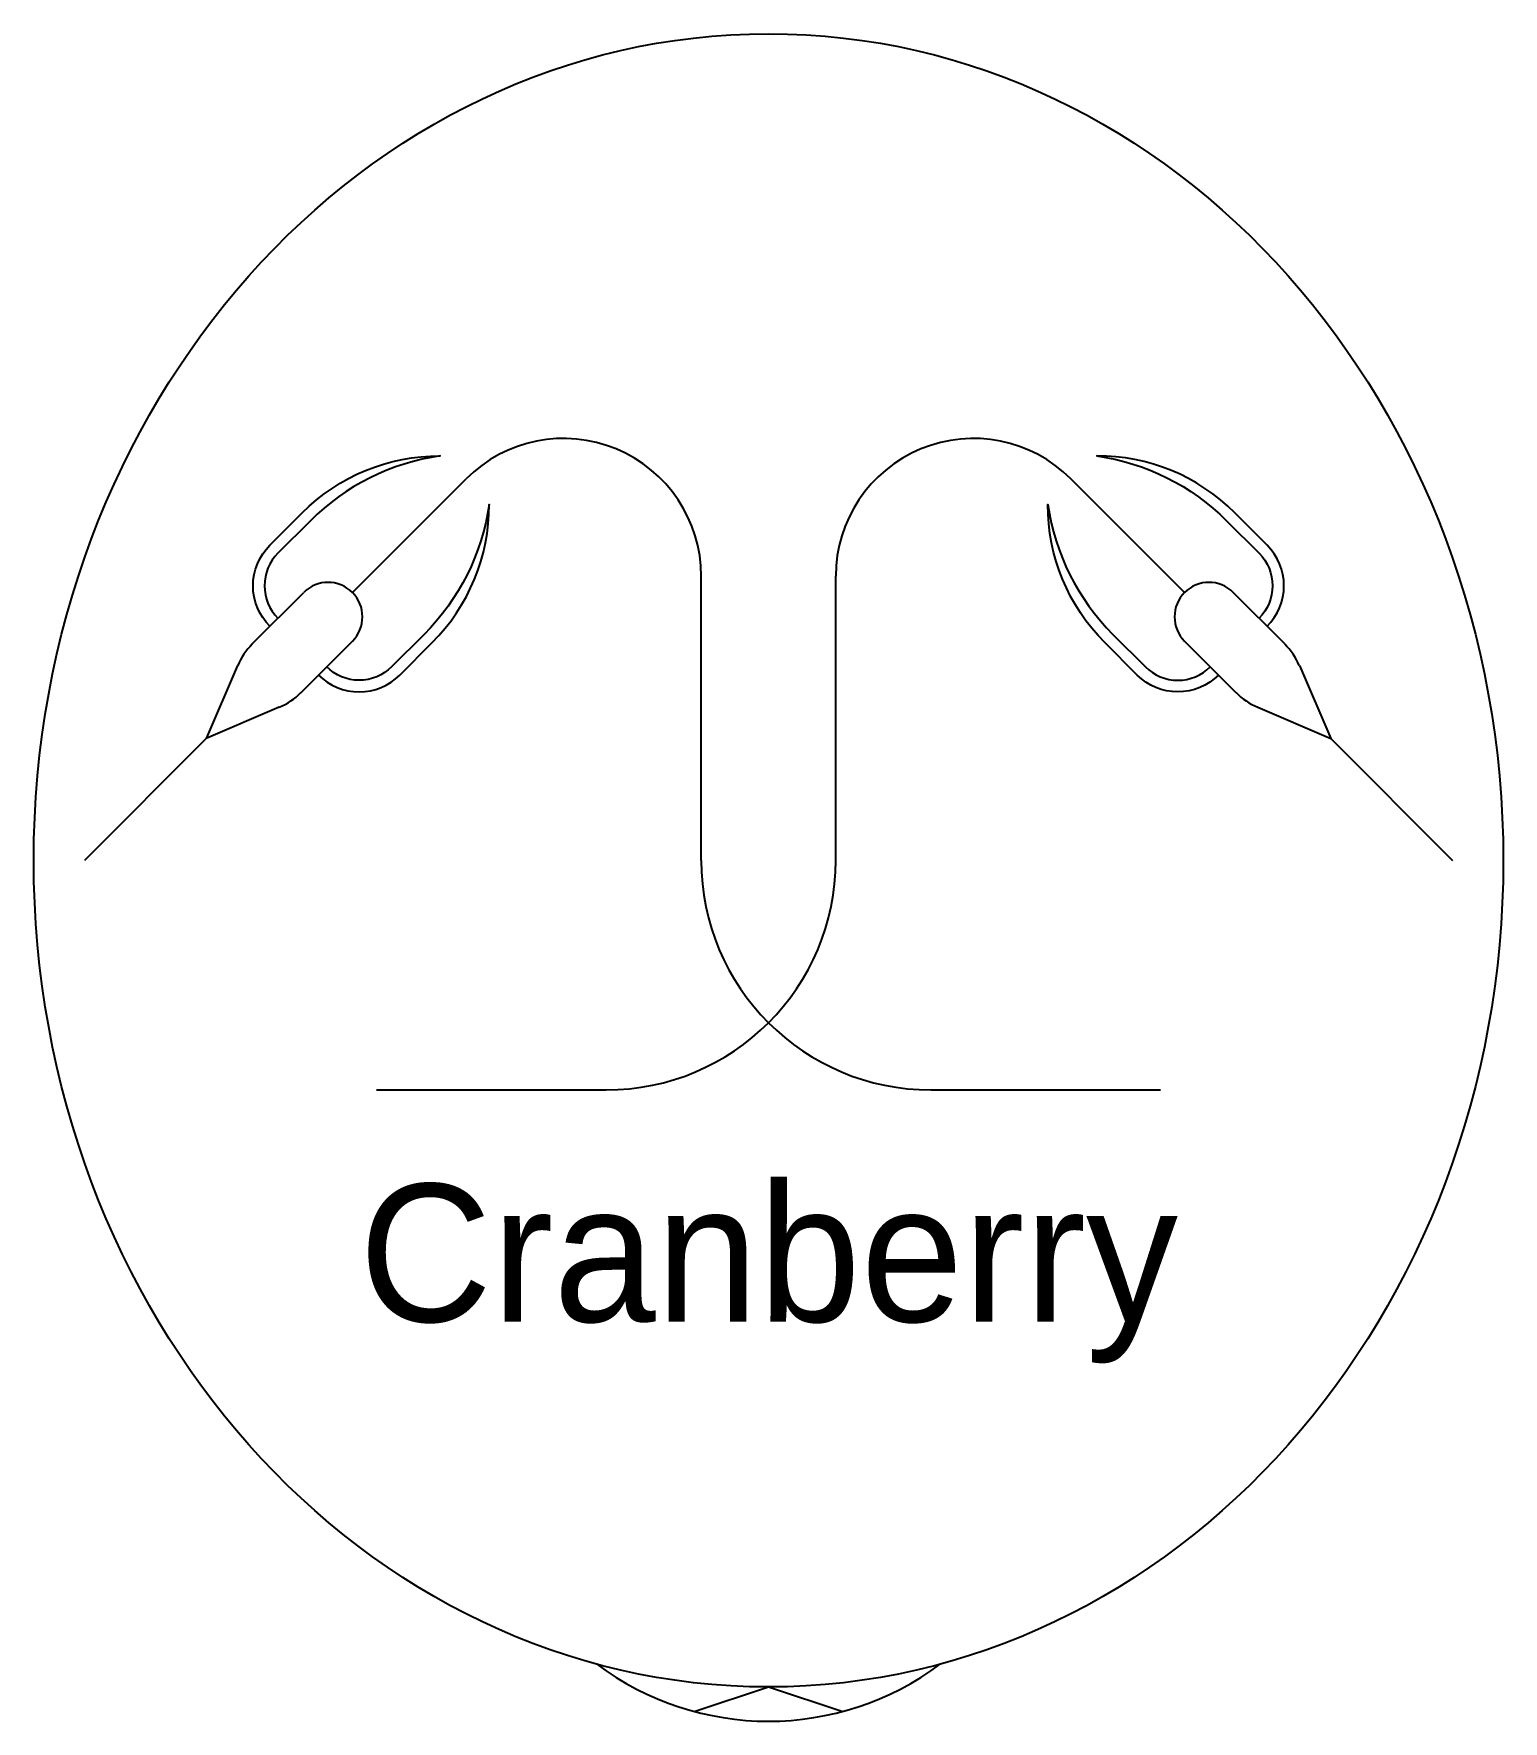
# Model space of a CAD drawing. Header units: inches. Extents: x -6 to 6, y -7 to 6.8.
import ezdxf

# ---------------------------------------------------------------- set-up
doc = ezdxf.new("R2010")
doc.units = ezdxf.units.IN
doc.header["$MEASUREMENT"] = 0
doc.layers.add('topoverlay', color=200, linetype='Continuous')
doc.styles.get("Standard").update_dxf_attribs({"font": 'SimSun.ttf'})

msp = doc.modelspace()

# ---------------------------------------------------------------- linework, layer by layer
at = {"layer": 'topoverlay'}
for p, q in [((-3.398, 2.188), (-2.47, 3.116)), ((3.398, 2.188), (2.47, 3.116)), ((-0.549, 0), (-0.549, 2.32)), ((0.549, 0), (0.549, 2.32)), ((-4.216, 1.767), (-3.795, 2.188)), ((4.216, 1.767), (3.795, 2.188)), ((-3.818, 1.369), (-3.398, 1.79)), ((3.818, 1.369), (3.398, 1.79)), ((-4.335, 1.591), (-4.591, 0.994)), ((4.335, 1.591), (4.591, 0.994)), ((-3.995, 1.25), (-4.591, 0.994)), ((3.995, 1.25), (4.591, 0.994)), ((-4.591, 0.994), (-5.585, 0)), ((4.591, 0.994), (5.585, 0)), ((-3.201, -1.875), (-1.326, -1.875)), ((1.326, -1.875), (3.201, -1.875)), ((-0.606, -6.95), (0, -6.75)), ((0, -6.75), (0.606, -6.95))]:
    msp.add_line(p, q, dxfattribs=at)
for points in [[(-4.072, 1.911, -0.414214), (-4.072, 2.574), (-3.807, 2.839, -0.2), (-2.68, 3.303, 0.162278), (-3.741, 2.773), (-4.006, 2.508, 0.414214), (-4.006, 1.977)], [(4.072, 1.911, 0.414214), (4.072, 2.574), (3.807, 2.839, 0.2), (2.68, 3.303, -0.162278), (3.741, 2.773), (4.006, 2.508, -0.414214), (4.006, 1.977)], [(-3.674, 1.513, 0.414214), (-3.011, 1.513), (-2.746, 1.778, 0.2), (-2.282, 2.905, -0.162278), (-2.813, 1.845), (-3.078, 1.58, -0.414214), (-3.608, 1.58)], [(3.674, 1.513, -0.414214), (3.011, 1.513), (2.746, 1.778, -0.2), (2.282, 2.905, 0.162278), (2.813, 1.845), (3.078, 1.58, 0.414214), (3.608, 1.58)]]:
    msp.add_lwpolyline(points, format="xyb", dxfattribs=at)
for centre, radius, start, end in [((-1.674, 2.32), 1.125, 0, 135), ((1.674, 2.32), 1.125, 45, 180), ((-3.597, 1.989), 0.281, 315, 135), ((3.597, 1.989), 0.281, 45, 225), ((-3.818, 1.369), 0.562, 135, 156.8014), ((3.818, 1.369), 0.562, 23.1986, 45), ((-4.216, 1.767), 0.562, 293.1986, 315), ((4.216, 1.767), 0.562, 225, 246.8014), ((-1.326, 0), 1.875, 270, 0), ((1.326, 0), 1.875, 180, 270), ((0, -4.687), 2.343, 233.1671, 306.8329)]:
    msp.add_arc(centre, radius, start, end, dxfattribs=at)
msp.add_ellipse((0, 0), major_axis=(0, -6.75), ratio=0.888889, dxfattribs=at)

# ---------------------------------------------------------------- texts
at = {"layer": 'topoverlay', "insert": (0, -3.375), "char_height": 1.125, "attachment_point": 5}
msp.add_mtext_dynamic_manual_height_columns('{\\fMV Boli|b0|i0|c0|p2;Cranberry}', width=2, gutter_width=1, heights=[0], dxfattribs=at)

doc.saveas('drawing.dxf')
